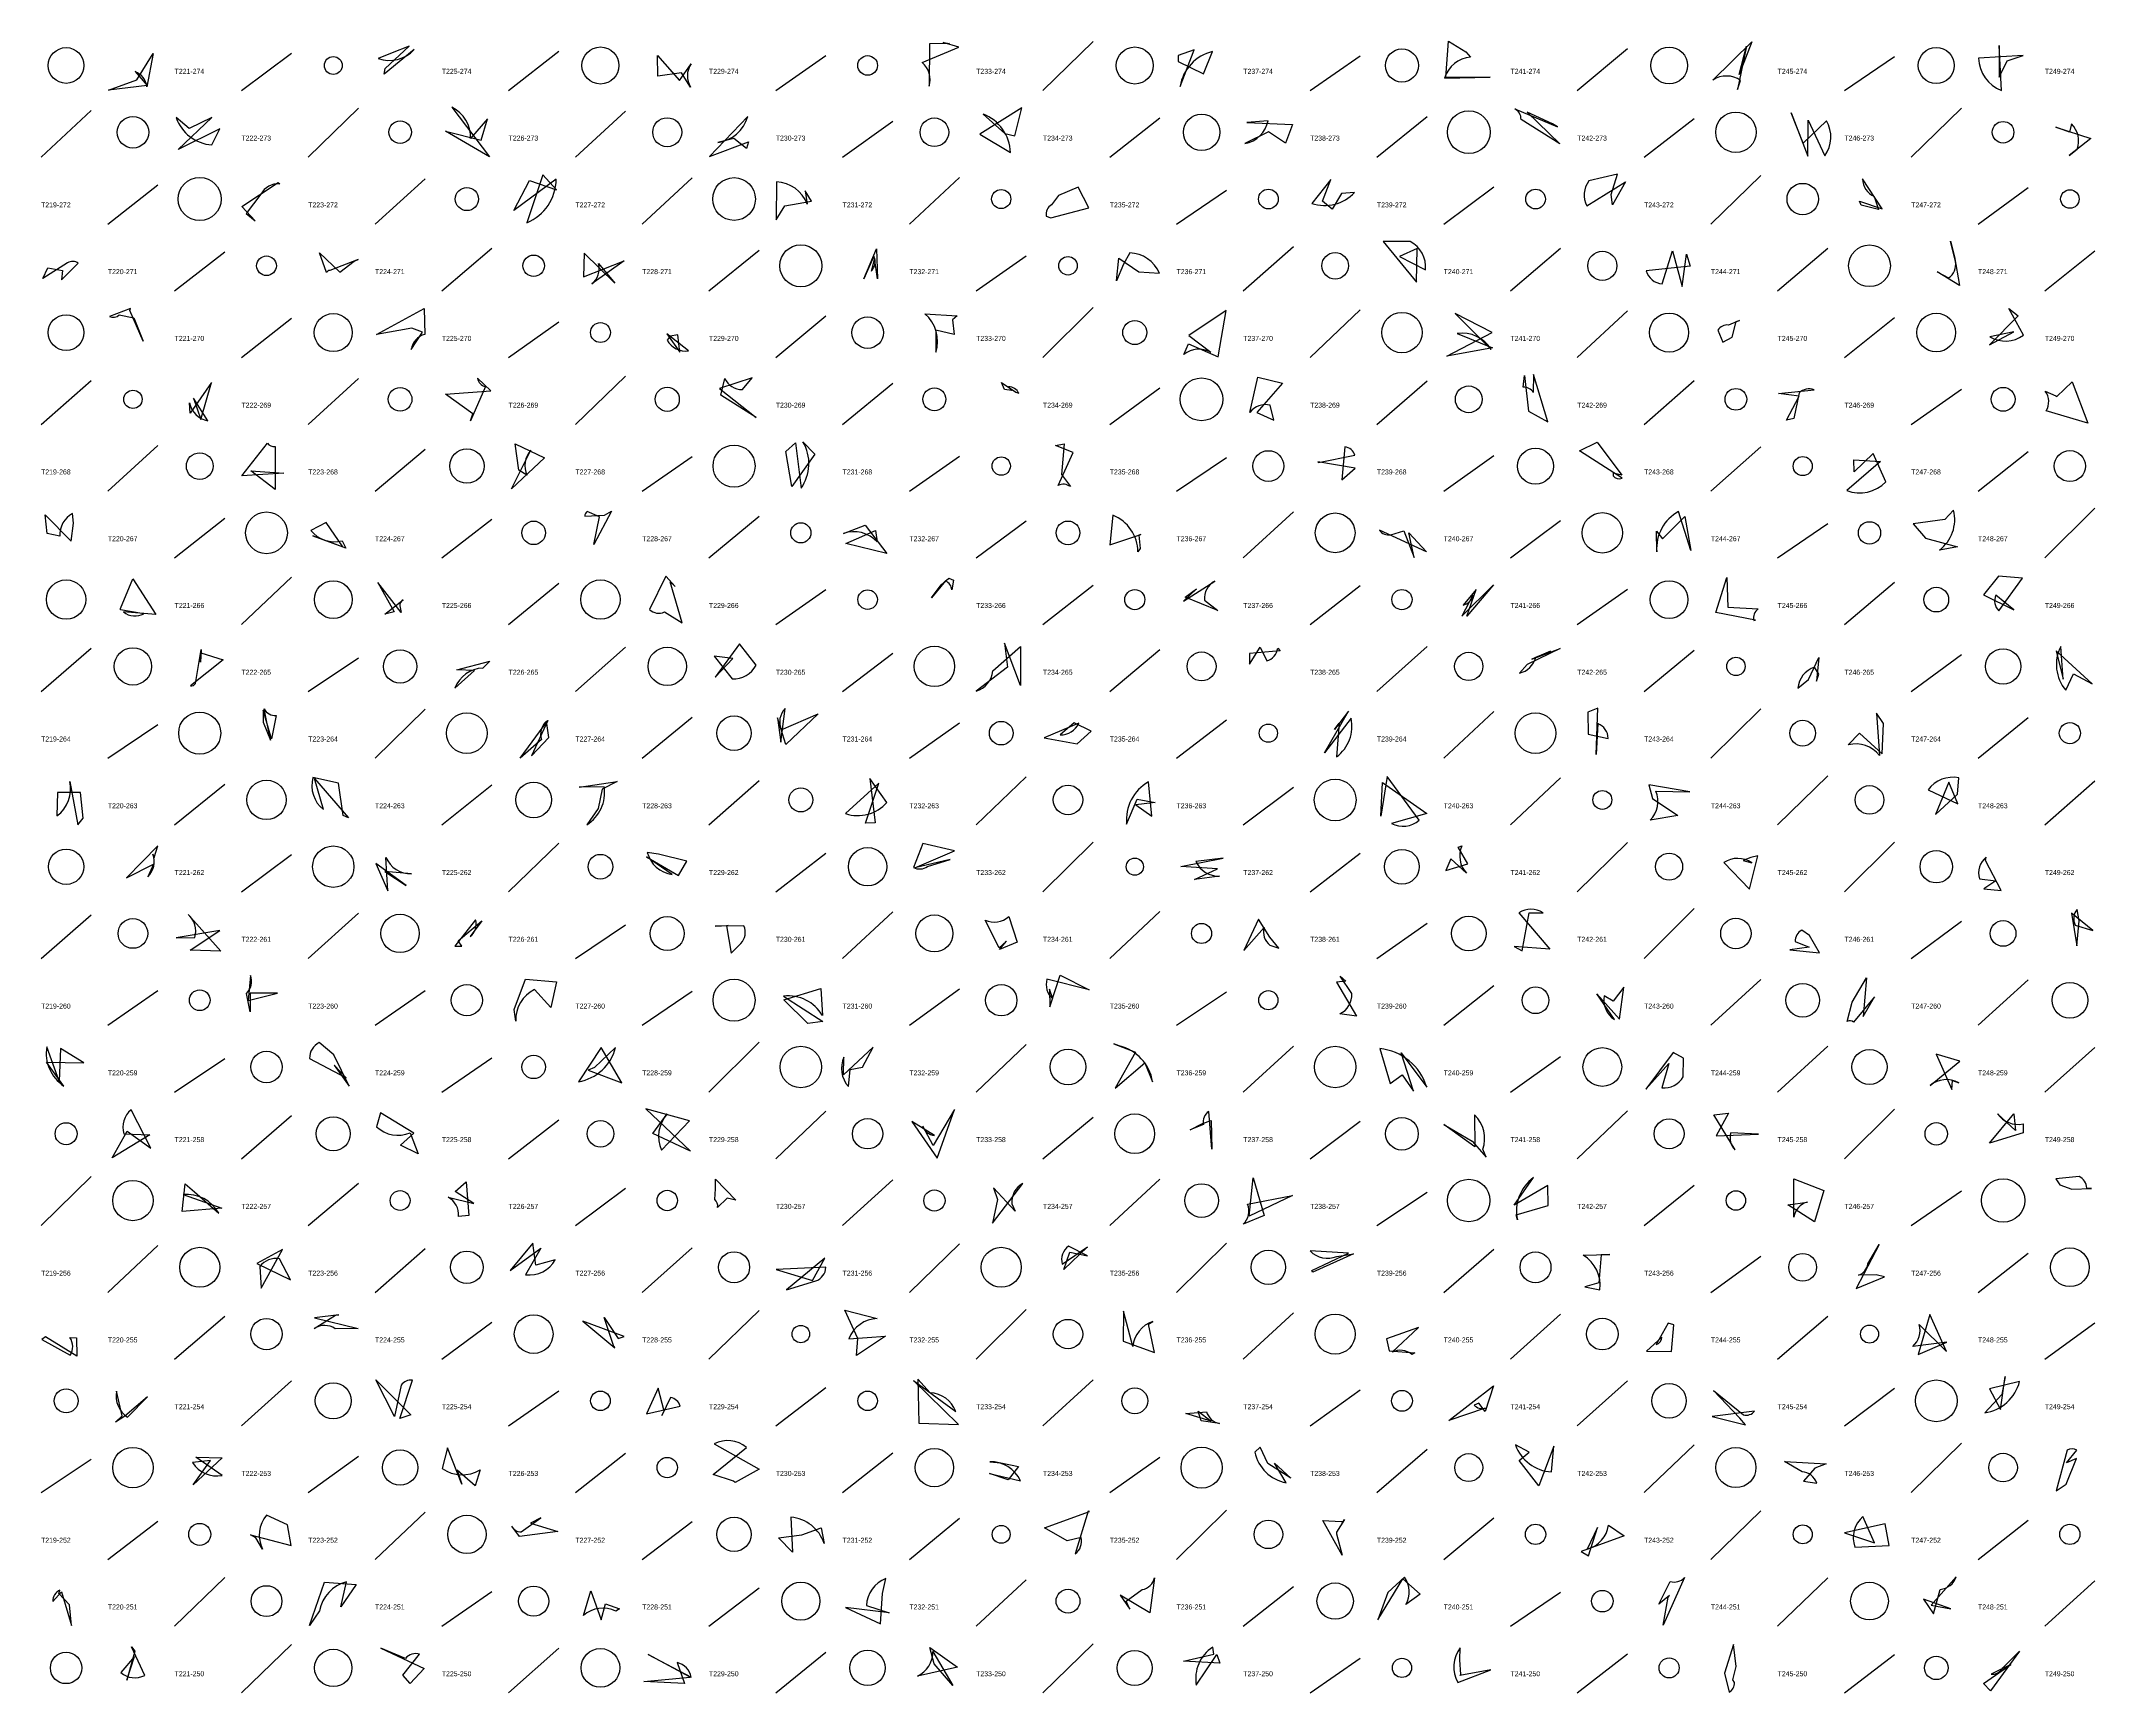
# Model space of a CAD drawing. Header units: millimetres. Extents: x -1 to 9990, y 0 to 15990.
# Drawn here: x 8760 to 9990, y 10000 to 10990 of the extents above; entities that cross this region are included whole.
import ezdxf

# ---------------------------------------------------------------- set-up
doc = ezdxf.new("R2010")
doc.units = ezdxf.units.MM
doc.layers.add('TEXT', color=3, linetype='Continuous')
doc.layers.add('WALL', color=1, linetype='Continuous')

msp = doc.modelspace()

# ---------------------------------------------------------------- linework, layer by layer
for points in [[(8980.5, 10986.5), (8970.3, 10982.5), (8961.9, 10979.2, 0.3), (8983.4, 10984.5), (8965.5, 10969.9), (8966, 10973.2)], [(9304.1, 10988.1), (9292.1, 10987.9), (9291.9, 10962.6, 0.3), (9287.7, 10976.8), (9309.7, 10985.9), (9300.2, 10988.7)], [(9440.9, 10977.4), (9456.2, 10970.1), (9461.6, 10983.4, 0.3), (9442.1, 10962.5), (9450.6, 10984.3), (9440.9, 10981)], [(9602.9, 10989.6), (9613.2, 10983.2), (9616.1, 10980, 0.3), (9600.4, 10967.5), (9627.8, 10968.1), (9601.3, 10967.9)], [(9781.3, 10986.5), (9775.9, 10960.6), (9777.8, 10966.1, 0.3), (9761.2, 10966.3), (9784.5, 10989.2), (9777, 10969.7)], [(9937.5, 10977.8), (9947, 10980.9), (9920.3, 10979.3, 0.3), (9934, 10960.1), (9932.6, 10987), (9932.7, 10968.1)], [(8817.3, 10966.4), (8827.2, 10982.2), (8823.3, 10962.2, 0.3), (8816.3, 10971.3), (8823.5, 10963), (8800.4, 10960.2)], [(9129.2, 10981), (9142.4, 10966.1), (9149.3, 10975.9, 0.3), (9148.9, 10962.1), (9143.6, 10970.7), (9129.3, 10968.7)], [(9023.6, 10930.2), (9027.4, 10943.1), (9017.2, 10931.2, 0.3), (9006, 10950), (9028.6, 10920.3), (9002.2, 10935.7)], [(9347.4, 10949.6), (9322.1, 10933.9), (9340.6, 10922.8, 0.3), (9324.1, 10945.9), (9337.1, 10934.2), (9343.1, 10932.9)], [(9649.9, 10947), (9669.5, 10928.1), (9646.3, 10942.6, 0.3), (9642.6, 10949), (9668.2, 10938.3), (9665.1, 10940)], [(8862.2, 10943.8), (8848.7, 10937.3), (8840.9, 10943.8, 0.3), (8862.2, 10927.4), (8867, 10937), (8842.1, 10924.6)], [(9182.5, 10925.2), (9174.8, 10931.2), (9165.2, 10928.9, 0.3), (9183.2, 10944.4), (9160.3, 10920.4), (9183.6, 10929.2)], [(9505.2, 10928.4), (9495.1, 10935.2), (9481, 10928.2, 0.3), (9494.9, 10941.9), (9482.1, 10940.9), (9509.4, 10939.6)], [(9818.1, 10920.6), (9818.2, 10942.3), (9828.2, 10920.9, 0.3), (9829.2, 10941.9), (9815.3, 10928.4), (9808.1, 10946.6)], [(9987.5, 10931.3), (9974.5, 10921), (9979.4, 10924.9, 0.3), (9975.9, 10940), (9974.7, 10935), (9966.6, 10938.1)], [(8880.2, 10890.5), (8902, 10904.9), (8902.9, 10904.1, 0.3), (8891.6, 10897.9), (8882.8, 10886.3), (8888.3, 10881.9)], [(9068.7, 10900.5), (9060.5, 10909.5), (9050.9, 10880.8, 0.3), (9068.5, 10906.8), (9043.1, 10888.2), (9052.5, 10906.1)], [(9221.4, 10893.8), (9217.6, 10900), (9218.8, 10892, 0.3), (9200.4, 10905.3), (9200.3, 10882.6), (9205.5, 10891)], [(9381.1, 10902.2), (9369.3, 10897.1), (9365.1, 10891.6, 0.3), (9361.9, 10884.8), (9364.7, 10883.8), (9387.4, 10889.7)], [(9527.5, 10893.8), (9532.4, 10906.7), (9521, 10892.4, 0.3), (9546.6, 10899), (9538.7, 10898.4), (9533.2, 10888.9)], [(9700.2, 10897.8), (9704, 10909.9), (9687, 10905.8, 0.3), (9685.7, 10890.9), (9708.9, 10905.3), (9701, 10891.5)], [(9849.1, 10893.8), (9862.6, 10889.1), (9850.9, 10907, 0.3), (9857.8, 10896.5), (9860.3, 10888.8), (9850, 10891.4)], [(8947.5, 10857.8), (8949.8, 10858.8), (8933, 10852.2, 0.3), (8931, 10850.9), (8926.7, 10862.8), (8939, 10851.1)], [(9084.8, 10848.3), (9109.1, 10858), (9089.8, 10844.1, 0.3), (9093.9, 10856.3), (9103.6, 10844.5), (9085.2, 10862.5)], [(9260.9, 10847.1), (9259.1, 10859.5), (9257.2, 10851.7, 0.3), (9258.8, 10860.7), (9252.8, 10847.1), (9260.3, 10865.1)], [(9405.5, 10859.5), (9417.4, 10851.3), (9429.7, 10850.5, 0.3), (9412, 10862.7), (9408.2, 10856), (9404, 10845.9)], [(9584.2, 10865.3), (9573.6, 10860.6), (9589.1, 10852.6, 0.3), (9580, 10869.6), (9563.7, 10869.5), (9583.8, 10845.1)], [(9745.5, 10862), (9747.7, 10854.7), (9721.2, 10852, 0.3), (9730.8, 10844.1), (9737, 10863.9), (9742.8, 10842.5)], [(9908.9, 10843.1), (9895.5, 10851.3), (9902.3, 10847.7, 0.3), (9906.5, 10857.5), (9903.5, 10869.7), (9906, 10860.3)], [(8772.8, 10852.2), (8772.3, 10846.5), (8782.3, 10856.5, 0.3), (8775.8, 10856.8), (8761, 10847.3), (8764, 10853.8)], [(8813.2, 10828.2), (8813.5, 10829.4), (8800.9, 10824.6, 0.3), (8806.8, 10825.6), (8815.5, 10823.9), (8821.2, 10809.9)], [(8960.8, 10813.9), (8989.5, 10829.4), (8989.8, 10813.9, 0.3), (8981.6, 10804.9), (8988.4, 10815.2), (8982.1, 10817.6)], [(9306.8, 10813.9), (9295.9, 10816.4), (9295.8, 10803.2, 0.3), (9289.3, 10826.3), (9308.6, 10825.1), (9305.8, 10822.6)], [(9469.8, 10828.3), (9447.3, 10813.3), (9460.5, 10803.2, 0.3), (9444.3, 10801.9), (9447.1, 10808.3), (9465, 10800.4)], [(9629.1, 10815.1), (9606.8, 10826.5), (9628.5, 10804.9, 0.3), (9608.1, 10814.4), (9629.3, 10805.8), (9601.8, 10800.9)], [(9926.9, 10807.6), (9941.4, 10815.4), (9927.1, 10812.5, 0.3), (9947.2, 10813.4), (9938.4, 10829.4), (9944.1, 10825.1)], [(9141.4, 10813.6), (9136.8, 10812.9), (9134.9, 10810.5, 0.3), (9147.8, 10804), (9134.8, 10814.3), (9142.6, 10803.3)], [(9775.1, 10821.7), (9777.1, 10822.3), (9770.6, 10819.5, 0.3), (9764.2, 10816.4), (9767.1, 10809.3), (9772.8, 10812.2)], [(9002.2, 10778.1), (9029.4, 10780), (9021.3, 10787.6, 0.3), (9026.1, 10782.7), (9017.2, 10762.1), (9018.5, 10766.3)], [(9188.2, 10764.1), (9167.1, 10777.4), (9169.4, 10787.5, 0.3), (9180, 10780.9), (9185.9, 10787.9), (9166.2, 10781.4)], [(9488, 10767.1), (9498.2, 10762.6), (9496.1, 10771.5, 0.3), (9483.9, 10767.1), (9488.6, 10788.3), (9503.5, 10784.7)], [(9662.3, 10761.5), (9653.8, 10789.9), (9653.6, 10779.1, 0.3), (9647.6, 10782.2), (9648.3, 10789.3), (9650.8, 10768)], [(8862, 10785.1), (8849.2, 10766.7), (8848.9, 10772.8, 0.3), (8859.8, 10762.1), (8851.2, 10775.7), (8855.7, 10762.9)], [(9335.1, 10785), (9343.8, 10779.3), (9345.5, 10778.6, 0.3), (9339.4, 10782.5), (9341.3, 10780.3), (9336.9, 10780.9)], [(9812.8, 10776.8), (9800.5, 10778.5), (9821.8, 10780.7, 0.3), (9812.9, 10778.8), (9809.7, 10763.6), (9805.3, 10762.6)], [(9976.4, 10785.5), (9985.7, 10760.8), (9960.8, 10768.1, 0.3), (9960.3, 10779.8), (9966.5, 10777), (9967.2, 10776.7)], [(8905.4, 10730.8), (8880.2, 10729.1), (8895.6, 10748.8, 0.3), (8900.2, 10746.8), (8900.2, 10720.9), (8885.7, 10732.1)], [(9061.4, 10739.9), (9041.8, 10721.3), (9053.4, 10744.5, 0.3), (9050.9, 10729.5), (9046.1, 10732.6), (9044, 10748.4)], [(9206, 10743.7), (9211.9, 10749), (9215.1, 10721.7, 0.3), (9216.2, 10749.5), (9223.3, 10742.1), (9209.7, 10722.7)], [(9372.7, 10748.3), (9371.2, 10729.9), (9376.4, 10722.7, 0.3), (9369.2, 10723.3), (9378, 10743.1), (9367.5, 10747.4)], [(9524.7, 10737.6), (9525.1, 10737.2), (9546.8, 10741.5, 0.3), (9540.8, 10746.5), (9538.9, 10726.7), (9547, 10733.8)], [(9706.6, 10729.6), (9701.5, 10730.8), (9701.4, 10729.1, 0.3), (9706.8, 10727.7), (9681.4, 10744.2), (9692, 10749.3)], [(9845.7, 10738.8), (9861.5, 10737.7), (9841.4, 10720.3, 0.3), (9864.8, 10725.6), (9857.1, 10742.5), (9845.9, 10731.5)], [(8778.1, 10690), (8779.5, 10700.9), (8778.9, 10706.6, 0.3), (8771.3, 10693), (8763.6, 10694.6), (8762.5, 10705.8)], [(8940.8, 10686.6), (8930.7, 10701.3), (8921.5, 10696.5, 0.3), (8940.4, 10690.3), (8942.5, 10685.8), (8922.7, 10693.2)], [(9091.1, 10688), (9094.5, 10704.6), (9087.1, 10707.7, 0.3), (9085.6, 10705), (9097.4, 10705.6), (9101.7, 10708)], [(9417.4, 10693.7), (9418.2, 10685.7), (9416.9, 10683.6, 0.3), (9401.9, 10705.6), (9400.1, 10687.9), (9418.7, 10694.1)], [(9744.4, 10704.8), (9748, 10684.4), (9740.7, 10707.8, 0.3), (9727.6, 10683.7), (9727.4, 10696), (9731, 10691.4)], [(9888.6, 10691.8), (9907.7, 10686.7), (9896.9, 10684.7, 0.3), (9905.4, 10708.5), (9900.1, 10703), (9881.2, 10700.5)], [(9241.9, 10688.7), (9259.7, 10696.4), (9260.8, 10689.6, 0.3), (9240.5, 10694.6), (9253.6, 10699.7), (9266.6, 10682.7)], [(9579.2, 10695.1), (9589.6, 10683.6), (9561.5, 10696.6, 0.3), (9568.3, 10693.9), (9576.1, 10696.3), (9582.4, 10680.2)], [(8815, 10667.5), (8828.7, 10646), (8809.4, 10647.6, 0.3), (8821.5, 10646.5), (8807.6, 10648.9), (8807.5, 10649.6)], [(8971.5, 10647.7), (8965.9, 10646.3), (8976.9, 10654.9, 0.3), (8974.8, 10651.2), (8975.6, 10647.3), (8961.7, 10665.3)], [(9139.8, 10662.9), (9134.2, 10669.1), (9124.4, 10649, 0.3), (9133.3, 10647.6), (9143.9, 10641), (9136.8, 10665.7)], [(9303.7, 10667.9), (9306.4, 10666.6), (9305.4, 10660.8, 0.3), (9301.6, 10666.2), (9293.3, 10656.1), (9299, 10663.9)], [(9451.9, 10661.5), (9444.2, 10654.1), (9462.9, 10666.1, 0.3), (9456.7, 10654.7), (9464.7, 10648.5), (9445.2, 10656.5)], [(9769.6, 10668.2), (9770.1, 10650.5), (9788.3, 10649.4, 0.3), (9785.7, 10642.5), (9786.7, 10642.7), (9762.9, 10647.3)], [(9923.2, 10657.9), (9941.4, 10648.9), (9930.6, 10657.6, 0.3), (9932.4, 10648.3), (9946.6, 10667.8), (9932.3, 10669)], [(9613.8, 10645), (9619.5, 10661.1), (9611.6, 10651.7, 0.3), (9617.5, 10657.7), (9610.9, 10645.1), (9629.9, 10663.9)], [(9174.2, 10619.8), (9163.1, 10621.2), (9173.9, 10607.5, 0.3), (9188.2, 10615.8), (9178.3, 10628.5), (9163.7, 10608.6)], [(9336.9, 10628.9), (9338.7, 10614.6), (9320.1, 10600.1, 0.3), (9330, 10612.3), (9346.5, 10627), (9346.5, 10603.6)], [(8855.7, 10623.2), (8869, 10618.9), (8849.5, 10603.4, 0.3), (8852.5, 10604.8), (8855.8, 10625.2), (8855.5, 10617.6)], [(9028.8, 10618.1), (9024.3, 10613.7), (9024.6, 10614, 0.3), (9007.8, 10602), (9019.5, 10612.5), (9008.9, 10612.9)], [(9483.7, 10616.4), (9490.1, 10626.6), (9494, 10618.3, 0.3), (9500.6, 10626), (9502.1, 10624.3), (9483.6, 10622.8)], [(9669.8, 10625.8), (9650, 10616.1), (9645.3, 10611, 0.3), (9655.1, 10620.6), (9663.9, 10624.2), (9652.7, 10619.3)], [(9823.3, 10606.1), (9824.7, 10610.3), (9822, 10614.5, 0.3), (9812.1, 10601.9), (9818.5, 10607.1), (9824.6, 10620.4)], [(9966.8, 10624.3), (9971, 10607.3), (9969.5, 10627, 0.3), (9972.5, 10600.7), (9977.1, 10610.5), (9988.3, 10604.5)], [(8893, 10581.6), (8897.4, 10570.8), (8893.6, 10589.6, 0.3), (8900.7, 10585.5), (8898, 10571.6), (8893, 10588.7)], [(9053.8, 10561.5), (9064, 10572.5), (9062.6, 10582.1, 0.3), (9059.7, 10571.3), (9046.9, 10560.1), (9063.4, 10582.6)], [(9201, 10584.1), (9203, 10569.7), (9205.6, 10589.8, 0.3), (9203.3, 10576.9), (9225.3, 10586.5), (9206, 10568.3)], [(9388.9, 10576.2), (9378.7, 10581.1), (9370.3, 10574, 0.3), (9381.5, 10580.9), (9360.7, 10572.3), (9380.5, 10568.6)], [(9534.6, 10577.2), (9537.4, 10581), (9535.8, 10560.8, 0.3), (9544.5, 10583.9), (9528.6, 10563.3), (9543, 10588.1)], [(9686.3, 10587.5), (9686.5, 10574.3), (9698.5, 10571.9, 0.3), (9692.4, 10580.7), (9691.4, 10562.3), (9692.3, 10589.9)], [(9863.4, 10580.7), (9859.2, 10587), (9861, 10561.6, 0.3), (9842.3, 10568), (9849.1, 10575), (9862.5, 10562.7)], [(8783.6, 10539.5), (8769.9, 10539.4), (8769.5, 10525.4, 0.3), (8777.2, 10546.1), (8782, 10520), (8785.2, 10524.1)], [(8941, 10525.7), (8938.1, 10545), (8922.8, 10548.5, 0.3), (8929.1, 10529.2), (8923.8, 10547.9), (8944.2, 10524.2)], [(9096, 10541.5), (9093.6, 10529.9), (9086.8, 10520.1, 0.3), (9097.2, 10542.8), (9082.3, 10542.7), (9105.1, 10546)], [(9253.8, 10521.1), (9261.7, 10545), (9241.8, 10526.8, 0.3), (9266.5, 10533.5), (9256.4, 10547.8), (9259.5, 10521.2)], [(9415.6, 10532.1), (9425.2, 10525.3), (9423.3, 10545.8, 0.3), (9410.1, 10520.5), (9416.5, 10535.4), (9427.3, 10533.5)], [(9563.4, 10545.4), (9589.9, 10526.8), (9568.7, 10520.9, 0.3), (9585.3, 10522.8), (9566.2, 10549.1), (9562.3, 10525.3)], [(9725, 10535.8), (9740.3, 10525.6), (9723.6, 10522.8, 0.3), (9727.1, 10540.3), (9747.5, 10539.8), (9722.8, 10544)], [(9894.6, 10526.3), (9907.7, 10538.4), (9908.5, 10548.2, 0.3), (9890.1, 10541), (9907.9, 10532.7), (9902.5, 10545.6)], [(8811.2, 10488.4), (8827.3, 10496.5), (8823.9, 10489, 0.3), (8827, 10502.6), (8827.7, 10500.5), (8829.9, 10507.5)], [(9307.1, 10504.6), (9288.1, 10508.8), (9282.4, 10494.6, 0.3), (9290.9, 10495.2), (9304.5, 10499.3), (9283.2, 10494.3)], [(9614.4, 10496.7), (9608.7, 10506.6), (9610.9, 10507.4, 0.3), (9613.6, 10491.2), (9604.2, 10499.7), (9601.3, 10492.8)], [(8960.5, 10497), (8967.7, 10480.5), (8966.4, 10500.6, 0.3), (8981.9, 10490.7), (8965.8, 10492.2), (8978.6, 10483.8)], [(9146.8, 10498.4), (9129.8, 10502.5), (9123, 10503.6, 0.3), (9137.9, 10490.3), (9122.6, 10501), (9141.7, 10489.7)], [(9442.6, 10495.1), (9467.9, 10500.1), (9451.6, 10498.1, 0.3), (9465.8, 10489.3), (9450.7, 10487.4), (9464.5, 10493.7)], [(9784, 10500.5), (9779.3, 10498.7), (9784.5, 10497.4, 0.3), (9767.7, 10497.5), (9783.1, 10481.6), (9788.1, 10501.6)], [(9933.9, 10480.7), (9924.4, 10498.7), (9924.9, 10500.7, 0.3), (9920.8, 10487.8), (9930.6, 10486.5), (9923.4, 10481.7)], [(9646.9, 10444.6), (9651.1, 10467.3), (9659.5, 10467.3, 0.3), (9645, 10467.4), (9663.5, 10445.6), (9642.1, 10447.2)], [(9979.2, 10447.6), (9980.5, 10462.6), (9979.4, 10469.4, 0.3), (9978.2, 10460), (9988.7, 10456.7), (9975.9, 10467.2)], [(8867, 10456.7), (8840.9, 10452.4), (8852.1, 10452.6, 0.3), (8848, 10466.4), (8867.6, 10444.3), (8849.3, 10445)], [(9009.7, 10450.5), (9024, 10462.6), (9017, 10453.1, 0.3), (9020.2, 10463.1), (9007.7, 10447.3), (9012, 10447.4)], [(9170.5, 10459.6), (9173.2, 10443.1), (9179.1, 10449, 0.3), (9180.9, 10459.5), (9163.6, 10459.4), (9171.5, 10459.7)], [(9338.2, 10450.3), (9333.8, 10446.4), (9325.3, 10463, 0.3), (9339.6, 10465.1), (9344.6, 10449.8), (9334, 10445.4)], [(9489, 10463.5), (9480.4, 10444.7), (9492.4, 10458.5, 0.3), (9495.9, 10448), (9501.2, 10446.2), (9495.9, 10452.7)], [(9825, 10443.4), (9819.1, 10453.7), (9814.5, 10457, 0.3), (9810.5, 10450.1), (9818.9, 10446.8), (9807.3, 10445.1)], [(8885.3, 10419.2), (8885.2, 10408), (8883, 10419.1, 0.3), (8885.4, 10429.8), (8884.1, 10414.8), (8901.5, 10419.3)], [(9068.7, 10426), (9065.2, 10410.7), (9055.5, 10421.4, 0.3), (9044.3, 10402.5), (9043.4, 10409.4), (9050.2, 10427.7)], [(9204.8, 10415.2), (9226.9, 10422.1), (9227.9, 10405.8, 0.3), (9204.7, 10417.4), (9228.1, 10402.3), (9219.2, 10401)], [(9370.3, 10430), (9387.6, 10421.3), (9362.4, 10427.7, 0.3), (9366, 10415.8), (9363.9, 10421.6), (9364.2, 10411)], [(9535.8, 10425.8), (9547.7, 10405.4), (9537.8, 10406.8, 0.3), (9545, 10419), (9537.9, 10429.4), (9541.4, 10426.5)], [(9707.9, 10422.8), (9701.5, 10414.5), (9696.1, 10417.7, 0.3), (9702.2, 10403.4), (9691.8, 10418.9), (9705.3, 10403.7)], [(9851.3, 10405.3), (9857.9, 10417), (9845.5, 10401.9, 0.3), (9841.6, 10402.3), (9844.6, 10413.8), (9853.2, 10428.5)], [(8771.7, 10386), (8770.9, 10366.5), (8763.4, 10387.1, 0.3), (8773.7, 10363.6), (8763.2, 10377.9), (8785.6, 10377.4)], [(8944.5, 10363.5), (8935.3, 10382.2), (8926.6, 10389.6, 0.3), (8920.8, 10380.1), (8942.8, 10368.5), (8935.5, 10376)], [(9107.8, 10365.6), (9095.5, 10386.7), (9081.9, 10366.2, 0.3), (9104, 10386.6), (9091.5, 10374.7), (9087.6, 10373.2)], [(9258.3, 10386.8), (9240.5, 10370.3), (9240.8, 10380.9, 0.3), (9243.5, 10363.3), (9244.6, 10373.6), (9251.9, 10374.9)], [(9403.2, 10362.4), (9421, 10377.4), (9425.7, 10366.2, 0.3), (9405.7, 10387.6), (9402.4, 10388.9), (9415.5, 10383.9)], [(9582, 10360.6), (9574.6, 10383.5), (9589.8, 10363, 0.3), (9561.8, 10386), (9568, 10365.2), (9575.2, 10370.4)], [(9721, 10361.8), (9734.9, 10377), (9730.6, 10362.5, 0.3), (9743.4, 10369.2), (9743.7, 10380.2), (9737.4, 10383.6)], [(9904.3, 10361.6), (9904.8, 10366.9), (9908.4, 10365.6, 0.3), (9891.3, 10364), (9909, 10378.4), (9895, 10382.6)], [(8811.6, 10336.5), (8825.7, 10326.3), (8813.9, 10349.4, 0.3), (8809.6, 10335), (8825.1, 10334.3), (8802.5, 10320.6)], [(8983.2, 10335.3), (8963.3, 10347.6), (8960.9, 10339.2, 0.3), (8981, 10335.6), (8985.8, 10322.9), (8975.2, 10328.1)], [(9148.9, 10324.5), (9126.3, 10335.2), (9135, 10346.9, 0.3), (9131.6, 10325.2), (9148.3, 10342.8), (9122.2, 10349.9)], [(9307.1, 10349.5), (9294.3, 10328), (9288.1, 10339.5, 0.3), (9295, 10334), (9281.4, 10342.4), (9296.6, 10320.3)], [(9460.7, 10342.9), (9461.1, 10325.8), (9459.3, 10348.4, 0.3), (9456.1, 10340.6), (9448.1, 10337.3), (9455.6, 10341.2)], [(9617, 10330.5), (9625.4, 10321), (9623.4, 10325.7, 0.3), (9618.4, 10346.3), (9618.6, 10327.2), (9600, 10340.5)], [(9763.1, 10333.8), (9788.6, 10334.7), (9772, 10335.5, 0.3), (9774.6, 10325.4), (9761.7, 10346.4), (9770.6, 10347.4)], [(9941.5, 10346.9), (9942.4, 10336.9), (9931.7, 10347, 0.3), (9947, 10340.9), (9947, 10335.6), (9926.9, 10329.3)], [(9176.1, 10295.3), (9170.9, 10296.4), (9165.1, 10290.8, 0.3), (9163.4, 10295.6), (9163.8, 10302.1), (9163.9, 10307.7)], [(9485.9, 10308.6), (9492.4, 10286), (9480, 10280.8, 0.3), (9482.5, 10292.9), (9509.5, 10298), (9483.4, 10285.7)], [(9662.4, 10304), (9642.1, 10292.3), (9653.8, 10308.7, 0.3), (9644.2, 10283.5), (9643.4, 10286.5), (9662.5, 10292.1)], [(9822, 10282.3), (9806.1, 10292.4), (9817.8, 10294.1, 0.3), (9809.7, 10285.1), (9809.7, 10308), (9827.6, 10301)], [(9976.1, 10301.8), (9988, 10302.3), (9985.1, 10302.5, 0.3), (9980.5, 10309.3), (9966.5, 10308), (9968.9, 10304.4)], [(8846.3, 10305.1), (8851.9, 10300.3), (8866.4, 10287.4, 0.3), (8845, 10298.6), (8868.2, 10290.4), (8844.4, 10288.5)], [(9014.6, 10306.2), (9016.1, 10286.1), (9010, 10285.5, 0.3), (9003.7, 10297), (9019.2, 10293.2), (9007.9, 10300.4)], [(9332.8, 10295.6), (9329.8, 10281.4), (9348, 10305.3, 0.3), (9341.4, 10293), (9343.3, 10288.6), (9330.3, 10302.7)], [(8889.3, 10257.2), (8909.3, 10247.5), (8902.8, 10260, 0.3), (8891, 10255.4), (8891.9, 10242.5), (8904.6, 10265.6)], [(9040.9, 10253.1), (9059.2, 10266.4), (9050.2, 10250.5, 0.3), (9067.9, 10259.5), (9056.2, 10256.2), (9054.5, 10269.4)], [(9229.4, 10260.5), (9206.4, 10241.5), (9224, 10246.8, 0.3), (9230, 10255), (9200.2, 10253.6), (9222, 10247)], [(9376.1, 10264), (9386.7, 10261.9), (9375.2, 10267.6, 0.3), (9371.5, 10256.9), (9386.6, 10267.2), (9372.5, 10253.6)], [(9521, 10253.1), (9542.9, 10263.4), (9520, 10264.8, 0.3), (9536, 10261.5), (9546, 10263.1), (9521.6, 10252.1)], [(9693, 10245.6), (9684.5, 10243.3), (9693.6, 10241.5, 0.3), (9683.5, 10262.2), (9699.5, 10262.7), (9694.3, 10262.4)], [(9863.9, 10249.2), (9859, 10250.4), (9848.4, 10250.3, 0.3), (9854, 10257.1), (9860.7, 10268.6), (9847, 10242.2)], [(8923.7, 10224.7), (8949.8, 10218.3), (8936.2, 10218.2, 0.3), (8923.6, 10218.3), (8936.4, 10226.4), (8938.4, 10226.6)], [(9109.1, 10213.6), (9084.4, 10222.8), (9103.7, 10206.7, 0.3), (9103, 10207.6), (9097.2, 10224.9), (9105.6, 10212.4)], [(9249.1, 10212.3), (9241.4, 10229.4), (9260.8, 10224.3, 0.3), (9243.7, 10212.2), (9265.8, 10213.8), (9248.4, 10202.2)], [(9426.9, 10204), (9423.3, 10220.9), (9425.9, 10222.5, 0.3), (9413.8, 10207.5), (9408.3, 10228.7), (9408.1, 10210.8)], [(9737.9, 10220.6), (9734.4, 10221.5), (9727.2, 10208.7, 0.3), (9730.7, 10213.2), (9721.5, 10204.7), (9736.5, 10204.6)], [(9884.1, 10202.7), (9901.3, 10210.1), (9880.9, 10207.6, 0.3), (9884.8, 10220.8), (9901.1, 10204.6), (9891.2, 10226.7)], [(8762.6, 10213.3), (8760.4, 10211.7), (8777.5, 10202.3, 0.3), (8777.2, 10212.9), (8781.2, 10212.7), (8781.5, 10201.8)], [(9567.4, 10205), (9582.7, 10203.8), (9581, 10202.8, 0.3), (9569.2, 10204.1), (9585, 10219), (9565.7, 10212.1)], [(8981.5, 10166.7), (8974.8, 10164.4), (8982.4, 10187.3, 0.3), (8975.7, 10184.3), (8971.7, 10165.7), (8960.4, 10187.6)], [(9309.4, 10160.9), (9282.5, 10187.2), (9307.8, 10168.7, 0.3), (9292.4, 10179.8), (9285.1, 10188), (9285.7, 10161.7)], [(9936.2, 10189.5), (9934.2, 10178.8), (9924, 10167.8, 0.3), (9944.9, 10186.6), (9926.9, 10182.2), (9933.5, 10169.9)], [(8804.6, 10162.3), (8808.5, 10166), (8805.1, 10180.7, 0.3), (8811.8, 10165.3), (8823.8, 10177.3), (8810.2, 10165.8)], [(9129.6, 10182.5), (9122.6, 10167.2), (9142.8, 10171.9, 0.3), (9136.9, 10176.9), (9131.8, 10166.2), (9133.2, 10168.8)], [(9624.9, 10168.6), (9621.1, 10173.6), (9618.2, 10172.5, 0.3), (9624.9, 10170.7), (9603.1, 10163.2), (9629.8, 10184)], [(9777.3, 10164.6), (9761.5, 10181.1), (9779.5, 10166.6, 0.3), (9786.2, 10168.9), (9760.7, 10165.7), (9780.8, 10160.6)], [(9460.7, 10162.8), (9445.5, 10167.5), (9458, 10168.5, 0.3), (9465.7, 10161.4), (9454.7, 10163), (9453, 10168.9)], [(9174.7, 10126.9), (9162.5, 10130.9), (9182.4, 10147.1, 0.3), (9163.1, 10149.2), (9190, 10134), (9175.7, 10126)], [(9645.1, 10139.3), (9651.2, 10144.3), (9643, 10148.6, 0.3), (9664.5, 10132.4), (9666, 10147.8), (9657, 10124)], [(8851.1, 10124.6), (8861.5, 10139.2), (8850.6, 10138, 0.3), (8868.4, 10130.3), (8852.7, 10141.2), (8868.5, 10140.9)], [(9011.9, 10125.1), (9003.3, 10146.9), (9000.3, 10134.5, 0.3), (9022.9, 10133.7), (9020, 10124), (9009.2, 10133.4)], [(9339.2, 10127.6), (9328, 10131.4), (9346.5, 10127.1, 0.3), (9328.1, 10138.5), (9334.7, 10137.9), (9345.4, 10135.6)], [(9494.6, 10137.5), (9490, 10147.2), (9486.9, 10144.3, 0.3), (9505.6, 10125.9), (9498.7, 10137.6), (9508.5, 10128.6)], [(9822.2, 10134.6), (9815.5, 10126.8), (9823.4, 10125.7, 0.3), (9814.6, 10132.5), (9804.1, 10138.6), (9829.1, 10137.2)], [(9978.9, 10140.4), (9972.9, 10137.9), (9979.2, 10145.5, 0.3), (9973.4, 10145.4), (9966.7, 10121.1), (9972.7, 10125.1)], [(8909.8, 10088.3), (8907.6, 10100.8), (8895.1, 10106.6, 0.3), (8892.6, 10086.2), (8888.7, 10092.9), (8885.4, 10094.7)], [(9069.4, 10096.8), (9046.5, 10093.8), (9042, 10099.9, 0.3), (9047.5, 10096.5), (9059.2, 10105), (9053.1, 10101.7)], [(9215.6, 10094.8), (9227.2, 10098.9), (9228.9, 10089.6, 0.3), (9209.1, 10105.3), (9210.1, 10084.4), (9201.7, 10092.9)], [(9387.8, 10108.7), (9387, 10108.9), (9379.3, 10083.3, 0.3), (9382.9, 10093.1), (9374.6, 10091.2), (9361, 10098.9)], [(9539.1, 10082.6), (9527.7, 10103.4), (9538.6, 10102.7, 0.3), (9540.6, 10103.9), (9535.7, 10096.4), (9535.8, 10095.4)], [(9686.8, 10082.1), (9692.1, 10099.1), (9686, 10086.2, 0.3), (9698.7, 10100.5), (9708.1, 10094.2), (9682.3, 10084.7)], [(9840.1, 10096), (9858, 10090), (9851.1, 10105.8, 0.3), (9846.2, 10087.4), (9866.7, 10088.3), (9864.3, 10101.3)], [(8777.1, 10052.8), (8770.6, 10059.6), (8771.3, 10061.6, 0.3), (8767, 10054.8), (8772.3, 10060.5), (8778.3, 10040.5)], [(8948.6, 10064.9), (8939.5, 10051.5), (8943, 10066.5, 0.3), (8926.8, 10049.1), (8920.7, 10040.5), (8929.8, 10066.4)], [(9262.7, 10041.4), (9264, 10059.6), (9265.9, 10068.6, 0.3), (9254.3, 10052.4), (9268, 10048), (9241.7, 10051.1)], [(9412.1, 10050.1), (9409.8, 10054.9), (9419.4, 10061.9, 0.3), (9426.9, 10069), (9424.1, 10047.9), (9406.3, 10058.6)], [(9575.6, 10068.3), (9586, 10059.2), (9577.3, 10053, 0.3), (9576.5, 10069.3), (9566.5, 10060.1), (9560.5, 10043.7)], [(9735.3, 10058.4), (9728.8, 10053.1), (9735.6, 10066.8, 0.3), (9744.3, 10069.2), (9731.4, 10040.6), (9734.5, 10057.3)], [(9887.3, 10056.1), (9893.3, 10047.3), (9897.4, 10062, 0.3), (9906.9, 10069.6), (9892, 10052.5), (9903.8, 10050.4)], [(9098, 10053.3), (9106.4, 10050.4), (9104.2, 10049, 0.3), (9084.8, 10046.4), (9089.3, 10061.2), (9095.5, 10043.8)], [(8811.3, 10007.6), (8816, 10021.8), (8807.7, 10012.2, 0.3), (8822.1, 10010.5), (8814.1, 10027.6), (8816.1, 10025.1)], [(8981.1, 10005.6), (8976.6, 10010.6), (8986.7, 10023.2, 0.3), (8978.2, 10020.7), (8963.5, 10026.9), (8989.4, 10014.6)], [(9292.3, 10027.3), (9308.8, 10015.5), (9284.8, 10010.1, 0.3), (9294.1, 10024.9), (9306, 10004.5), (9294.8, 10017.4)], [(9444.1, 10019.1), (9462.3, 10023.2), (9461.7, 10027.5, 0.3), (9451.8, 10004.6), (9464.1, 10023), (9465.9, 10017.9)], [(9610.2, 10011), (9609.7, 10019.8), (9609.9, 10027.1, 0.3), (9608.5, 10006.2), (9628.2, 10013.9), (9609.7, 10010.4)], [(9773.5, 10029), (9768.2, 10011.8), (9770.9, 10000.5, 0.3), (9774.1, 10006.3), (9773.2, 10007.8), (9775.2, 10015.8)], [(9923.2, 10005.7), (9939.6, 10017), (9927.8, 10011.2, 0.3), (9934.8, 10015), (9944.9, 10025), (9927.5, 10001.3)], [(9148.7, 10009.5), (9123.6, 10023), (9149.3, 10009.4, 0.3), (9141, 10018.2), (9145.4, 10005.6), (9120.9, 10006.9)]]:
    msp.add_lwpolyline(points, format="xyb", close=True)
for centre, radius in [((8775, 10975), 10.7), ((9095, 10975), 11.1), ((9415, 10975), 11.1), ((9575, 10975), 9.91), ((9735, 10975), 11), ((9895, 10975), 10.8), ((8935, 10975), 5.33), ((9255, 10975), 5.89), ((9615, 10935), 12.8), ((9775, 10935), 12.1), ((8815, 10935), 9.44), ((8975, 10935), 6.75), ((9135, 10935), 8.71), ((9295, 10935), 8.57), ((9455, 10935), 10.9), ((9935, 10935), 6.46), ((8855, 10895), 12.9), ((9015, 10895), 6.92), ((9175, 10895), 12.8), ((9335, 10895), 5.72), ((9495, 10895), 5.9), ((9655, 10895), 5.9), ((9815, 10895), 9.4), ((9975, 10895), 5.55), ((9055, 10855), 6.42), ((9215, 10855), 12.6), ((9535, 10855), 7.98), ((9695, 10855), 8.75), ((9855, 10855), 12.5), ((8895, 10855), 5.89), ((9375, 10855), 5.52), ((8775, 10815), 10.7), ((8935, 10815), 11.4), ((9255, 10815), 9.46), ((9575, 10815), 12.1), ((9735, 10815), 11.7), ((9895, 10815), 11.6), ((9095, 10815), 5.95), ((9415, 10815), 7.22), ((9455, 10775), 12.8), ((8815, 10775), 5.49), ((8975, 10775), 7.09), ((9135, 10775), 7.22), ((9295, 10775), 6.87), ((9615, 10775), 8.01), ((9775, 10775), 6.51), ((9935, 10775), 7.15), ((8855, 10735), 7.99), ((9015, 10735), 10.3), ((9175, 10735), 12.6), ((9335, 10735), 5.49), ((9495, 10735), 9.24), ((9655, 10735), 10.8), ((9815, 10735), 5.72), ((9975, 10735), 9.31), ((8895, 10695), 12.5), ((9055, 10695), 7.05), ((9215, 10695), 6.03), ((9375, 10695), 7.09), ((9535, 10695), 11.9), ((9695, 10695), 12.1), ((9855, 10695), 6.68), ((8775, 10655), 11.8), ((8935, 10655), 11.3), ((9095, 10655), 11.8), ((9735, 10655), 11.3), ((9255, 10655), 5.83), ((9415, 10655), 6.02), ((9575, 10655), 6.06), ((9895, 10655), 7.4), ((8815, 10615), 11.2), ((8975, 10615), 10), ((9135, 10615), 11.5), ((9295, 10615), 12.1), ((9455, 10615), 8.65), ((9615, 10615), 8.46), ((9775, 10615), 5.51), ((9935, 10615), 10.6), ((8855, 10575), 12.6), ((9015, 10575), 12.2), ((9175, 10575), 10.3), ((9335, 10575), 7.08), ((9495, 10575), 5.45), ((9655, 10575), 12.2), ((9815, 10575), 7.71), ((9975, 10575), 6.35), ((8895, 10535), 11.8), ((9055, 10535), 10.7), ((9215, 10535), 7.18), ((9375, 10535), 8.84), ((9535, 10535), 12.5), ((9855, 10535), 8.56), ((9695, 10535), 5.65), ((8775, 10495), 10.6), ((8935, 10495), 12.4), ((9255, 10495), 11.5), ((9575, 10495), 10.4), ((9895, 10495), 9.75), ((9095, 10495), 7.39), ((9415, 10495), 5.14), ((9735, 10495), 8.1), ((8815, 10455), 8.9), ((8975, 10455), 11.5), ((9135, 10455), 10.2), ((9295, 10455), 11.1), ((9455, 10455), 6.03), ((9615, 10455), 10.4), ((9775, 10455), 9.12), ((9935, 10455), 7.71), ((8855, 10415), 6.21), ((9015, 10415), 9.38), ((9175, 10415), 12.6), ((9335, 10415), 9.43), ((9495, 10415), 5.74), ((9655, 10415), 8.02), ((9815, 10415), 10.1), ((9975, 10415), 10.7), ((8895, 10375), 9.42), ((9055, 10375), 6.99), ((9215, 10375), 12.4), ((9375, 10375), 10.7), ((9535, 10375), 12.4), ((9695, 10375), 11.6), ((9855, 10375), 10.5), ((8935, 10335), 10.2), ((9415, 10335), 11.9), ((9575, 10335), 9.8), ((8775, 10335), 6.59), ((9095, 10335), 7.98), ((9255, 10335), 9.09), ((9735, 10335), 8.97), ((9895, 10335), 6.74), ((9615, 10295), 12.7), ((9935, 10295), 13), ((8815, 10295), 12.1), ((8975, 10295), 5.94), ((9135, 10295), 6.11), ((9295, 10295), 6.35), ((9455, 10295), 10.1), ((9775, 10295), 5.83), ((8855, 10255), 12), ((9015, 10255), 9.73), ((9175, 10255), 9.32), ((9335, 10255), 12), ((9495, 10255), 10.3), ((9655, 10255), 9.25), ((9815, 10255), 8.32), ((9975, 10255), 11.6), ((8895, 10215), 9.38), ((9055, 10215), 11.6), ((9375, 10215), 8.82), ((9535, 10215), 12), ((9695, 10215), 9.51), ((9215, 10215), 5.23), ((9855, 10215), 5.4), ((8935, 10175), 10.8), ((9735, 10175), 10.3), ((9895, 10175), 12.5), ((8775, 10175), 7.17), ((9095, 10175), 5.89), ((9255, 10175), 5.86), ((9415, 10175), 7.76), ((9575, 10175), 6.24), ((8815, 10135), 12.1), ((8975, 10135), 10.6), ((9135, 10135), 6.1), ((9295, 10135), 11.5), ((9455, 10135), 12.3), ((9615, 10135), 8.36), ((9775, 10135), 12), ((9935, 10135), 8.55), ((8855, 10095), 6.58), ((9015, 10095), 11.5), ((9175, 10095), 10.3), ((9335, 10095), 5.35), ((9495, 10095), 8.56), ((9655, 10095), 6.09), ((9815, 10095), 5.68), ((9975, 10095), 6.05), ((8895, 10055), 9.26), ((9055, 10055), 9.05), ((9215, 10055), 11.4), ((9375, 10055), 7.14), ((9535, 10055), 10.9), ((9695, 10055), 6.47), ((9855, 10055), 11.3), ((8935, 10015), 11.2), ((9095, 10015), 11.6), ((9255, 10015), 10.6), ((9415, 10015), 10.5), ((8775, 10015), 9.44), ((9575, 10015), 5.76), ((9735, 10015), 6), ((9895, 10015), 7.03)]:
    msp.add_circle(centre, radius)
at = {"layer": 'WALL'}
for p, q in [((9360, 10960), (9390, 10989.4)), ((9680, 10960), (9710, 10985.1)), ((8880, 10960), (8910, 10982.3)), ((9040, 10960), (9070, 10983.5)), ((9200, 10960), (9230, 10981)), ((9520, 10960), (9550, 10980.8)), ((9840, 10960), (9870, 10980.4)), ((8760, 10920), (8790, 10948)), ((8920, 10920), (8950, 10949.5)), ((9080, 10920), (9110, 10947.6)), ((9880, 10920), (9910, 10949.5)), ((9240, 10920), (9270, 10941.6)), ((9400, 10920), (9430, 10943.6)), ((9560, 10920), (9590, 10944.5)), ((9720, 10920), (9750, 10943.3)), ((8800, 10880), (8830, 10903.5)), ((8960, 10880), (8990, 10907)), ((9120, 10880), (9150, 10907.7)), ((9280, 10880), (9310, 10907.9)), ((9440, 10880), (9470, 10900.4)), ((9600, 10880), (9630, 10902.3)), ((9760, 10880), (9790, 10909.1)), ((9920, 10880), (9950, 10902)), ((8840, 10840), (8870, 10863.3)), ((9000, 10840), (9030, 10865.6)), ((9160, 10840), (9190, 10864.4)), ((9320, 10840), (9350, 10861)), ((9480, 10840), (9510, 10866.5)), ((9640, 10840), (9670, 10865.5)), ((9800, 10840), (9830, 10865.5)), ((9960, 10840), (9990, 10864)), ((9200, 10800), (9230, 10825.1)), ((9360, 10800), (9390, 10830)), ((9520, 10800), (9550, 10828.7)), ((9680, 10800), (9710, 10828.1)), ((9840, 10800), (9870, 10824.1)), ((8880, 10800), (8910, 10823.7)), ((9040, 10800), (9070, 10821.4)), ((8920, 10760), (8950, 10787.4)), ((9080, 10760), (9110, 10788.9)), ((8760, 10760), (8790, 10786.2)), ((9240, 10760), (9270, 10784.7)), ((9400, 10760), (9430, 10781.9)), ((9560, 10760), (9590, 10786)), ((9720, 10760), (9750, 10786.3)), ((9880, 10760), (9910, 10781)), ((8800, 10720), (8830, 10747.3)), ((8960, 10720), (8990, 10745.2)), ((9120, 10720), (9150, 10740.7)), ((9280, 10720), (9310, 10741)), ((9440, 10720), (9470, 10740.1)), ((9600, 10720), (9630, 10741.3)), ((9760, 10720), (9790, 10746.5)), ((9920, 10720), (9950, 10743.7)), ((8840, 10680), (8870, 10703.9)), ((9000, 10680), (9030, 10703.2)), ((9160, 10680), (9190, 10705)), ((9320, 10680), (9350, 10702.3)), ((9480, 10680), (9510, 10707.6)), ((9640, 10680), (9670, 10702.4)), ((9960, 10680), (9990, 10709.8)), ((9800, 10680), (9830, 10700.7)), ((8880, 10640), (8910, 10668.5)), ((9040, 10640), (9070, 10664.9)), ((9840, 10640), (9870, 10665.5)), ((9200, 10640), (9230, 10661.1)), ((9360, 10640), (9390, 10663.6)), ((9520, 10640), (9550, 10663.4)), ((9680, 10640), (9710, 10661.3)), ((8760, 10600), (8790, 10625.9)), ((8920, 10600), (8950, 10620.1)), ((9080, 10600), (9110, 10626.5)), ((9240, 10600), (9270, 10622.9)), ((9400, 10600), (9430, 10625.2)), ((9560, 10600), (9590, 10626.9)), ((9720, 10600), (9750, 10624.8)), ((9880, 10600), (9910, 10622.1)), ((8800, 10560), (8830, 10580.2)), ((8960, 10560), (8990, 10589.3)), ((9120, 10560), (9150, 10584.6)), ((9280, 10560), (9310, 10581.2)), ((9440, 10560), (9470, 10582.9)), ((9600, 10560), (9630, 10587.9)), ((9760, 10560), (9790, 10589.5)), ((9920, 10560), (9950, 10584.4)), ((8840, 10520), (8870, 10544.5)), ((9000, 10520), (9030, 10544)), ((9160, 10520), (9190, 10546.6)), ((9320, 10520), (9350, 10548.9)), ((9480, 10520), (9510, 10542.7)), ((9640, 10520), (9670, 10548.3)), ((9800, 10520), (9830, 10549.4)), ((9960, 10520), (9990, 10546.4)), ((9040, 10480), (9070, 10509.1)), ((9360, 10480), (9390, 10509.7)), ((9680, 10480), (9710, 10509.4)), ((9840, 10480), (9870, 10509.6)), ((8880, 10480), (8910, 10502.4)), ((9200, 10480), (9230, 10503.2)), ((9520, 10480), (9550, 10503.2)), ((9240, 10440), (9270, 10467.9)), ((9400, 10440), (9430, 10468.1)), ((9720, 10440), (9750, 10469.9)), ((8760, 10440), (8790, 10466.2)), ((8920, 10440), (8950, 10467.2)), ((9080, 10440), (9110, 10460.1)), ((9560, 10440), (9590, 10461.2)), ((9880, 10440), (9910, 10462.3)), ((8800, 10400), (8830, 10420.8)), ((8960, 10400), (8990, 10420.8)), ((9120, 10400), (9150, 10420.4)), ((9280, 10400), (9310, 10421.8)), ((9440, 10400), (9470, 10420.1)), ((9600, 10400), (9630, 10423.9)), ((9760, 10400), (9790, 10427.5)), ((9920, 10400), (9950, 10427.2)), ((9160, 10360), (9190, 10389.9)), ((9320, 10360), (9350, 10388.5)), ((9480, 10360), (9510, 10387.5)), ((9640, 10360), (9670, 10381.3)), ((9800, 10360), (9830, 10387.4)), ((9960, 10360), (9990, 10386.6)), ((8840, 10360), (8870, 10380.1)), ((9000, 10360), (9030, 10380.4)), ((8880, 10320), (8910, 10346)), ((9200, 10320), (9230, 10348.6)), ((9360, 10320), (9390, 10345)), ((9680, 10320), (9710, 10348.7)), ((9840, 10320), (9870, 10349.8)), ((9040, 10320), (9070, 10343.3)), ((9520, 10320), (9550, 10342.6)), ((8760, 10280), (8790, 10309.4)), ((9400, 10280), (9430, 10307.7)), ((8920, 10280), (8950, 10305.5)), ((9080, 10280), (9110, 10302.5)), ((9240, 10280), (9270, 10307.3)), ((9560, 10280), (9590, 10300)), ((9720, 10280), (9750, 10304.2)), ((9880, 10280), (9910, 10300.8)), ((8800, 10240), (8830, 10268)), ((8960, 10240), (8990, 10266.3)), ((9120, 10240), (9150, 10266.7)), ((9280, 10240), (9310, 10269)), ((9440, 10240), (9470, 10269.5)), ((9600, 10240), (9630, 10265.9)), ((9760, 10240), (9790, 10261.6)), ((9920, 10240), (9950, 10263.5)), ((8840, 10200), (8870, 10225.8)), ((9000, 10200), (9030, 10222.1)), ((9160, 10200), (9190, 10229.1)), ((9320, 10200), (9350, 10229.8)), ((9480, 10200), (9510, 10227.8)), ((9640, 10200), (9670, 10227)), ((9800, 10200), (9830, 10225.7)), ((9960, 10200), (9990, 10221.7)), ((8880, 10160), (8910, 10187)), ((9360, 10160), (9390, 10187.5)), ((9680, 10160), (9710, 10187)), ((9040, 10160), (9070, 10180.9)), ((9200, 10160), (9230, 10183)), ((9520, 10160), (9550, 10181.6)), ((9840, 10160), (9870, 10182.5)), ((9720, 10120), (9750, 10148.7)), ((9880, 10120), (9910, 10149.6)), ((8760, 10120), (8790, 10140)), ((8920, 10120), (8950, 10141.9)), ((9080, 10120), (9110, 10143.7)), ((9240, 10120), (9270, 10143.8)), ((9400, 10120), (9430, 10141.2)), ((9560, 10120), (9590, 10146)), ((8800, 10080), (8830, 10102.9)), ((8960, 10080), (8990, 10108.3)), ((9120, 10080), (9150, 10102.7)), ((9280, 10080), (9310, 10104.7)), ((9440, 10080), (9470, 10109.5)), ((9600, 10080), (9630, 10105)), ((9760, 10080), (9790, 10109)), ((9920, 10080), (9950, 10103.6)), ((8840, 10040), (8870, 10069.2)), ((9160, 10040), (9190, 10063)), ((9320, 10040), (9350, 10067.8)), ((9480, 10040), (9510, 10063.7)), ((9800, 10040), (9830, 10069)), ((9960, 10040), (9990, 10067.2)), ((9000, 10040), (9030, 10060.8)), ((9640, 10040), (9670, 10060.3)), ((8880, 10000), (8910, 10029.1)), ((9040, 10000), (9070, 10026.9)), ((9360, 10000), (9390, 10029.5)), ((9200, 10000), (9230, 10024.4)), ((9520, 10000), (9550, 10020.8)), ((9680, 10000), (9710, 10023.5)), ((9840, 10000), (9870, 10023.1))]:
    msp.add_line(p, q, dxfattribs=at)

# ---------------------------------------------------------------- texts
at = {"layer": 'TEXT'}
for s, p in [('T221-274', (8840, 10970)), ('T225-274', (9000, 10970)), ('T229-274', (9160, 10970)), ('T233-274', (9320, 10970)), ('T237-274', (9480, 10970)), ('T241-274', (9640, 10970)), ('T245-274', (9800, 10970)), ('T249-274', (9960, 10970)), ('T222-273', (8880, 10930)), ('T226-273', (9040, 10930)), ('T230-273', (9200, 10930)), ('T234-273', (9360, 10930)), ('T238-273', (9520, 10930)), ('T242-273', (9680, 10930)), ('T246-273', (9840, 10930)), ('T219-272', (8760, 10890)), ('T223-272', (8920, 10890)), ('T227-272', (9080, 10890)), ('T231-272', (9240, 10890)), ('T235-272', (9400, 10890)), ('T239-272', (9560, 10890)), ('T243-272', (9720, 10890)), ('T247-272', (9880, 10890)), ('T220-271', (8800, 10850)), ('T224-271', (8960, 10850)), ('T228-271', (9120, 10850)), ('T232-271', (9280, 10850)), ('T236-271', (9440, 10850)), ('T240-271', (9600, 10850)), ('T244-271', (9760, 10850)), ('T248-271', (9920, 10850)), ('T221-270', (8840, 10810)), ('T225-270', (9000, 10810)), ('T229-270', (9160, 10810)), ('T233-270', (9320, 10810)), ('T237-270', (9480, 10810)), ('T241-270', (9640, 10810)), ('T245-270', (9800, 10810)), ('T249-270', (9960, 10810)), ('T222-269', (8880, 10770)), ('T226-269', (9040, 10770)), ('T230-269', (9200, 10770)), ('T234-269', (9360, 10770)), ('T238-269', (9520, 10770)), ('T242-269', (9680, 10770)), ('T246-269', (9840, 10770)), ('T219-268', (8760, 10730)), ('T223-268', (8920, 10730)), ('T227-268', (9080, 10730)), ('T231-268', (9240, 10730)), ('T235-268', (9400, 10730)), ('T239-268', (9560, 10730)), ('T243-268', (9720, 10730)), ('T247-268', (9880, 10730)), ('T220-267', (8800, 10690)), ('T224-267', (8960, 10690)), ('T228-267', (9120, 10690)), ('T232-267', (9280, 10690)), ('T236-267', (9440, 10690)), ('T240-267', (9600, 10690)), ('T244-267', (9760, 10690)), ('T248-267', (9920, 10690)), ('T221-266', (8840, 10650)), ('T225-266', (9000, 10650)), ('T229-266', (9160, 10650)), ('T233-266', (9320, 10650)), ('T237-266', (9480, 10650)), ('T241-266', (9640, 10650)), ('T245-266', (9800, 10650)), ('T249-266', (9960, 10650)), ('T222-265', (8880, 10610)), ('T226-265', (9040, 10610)), ('T230-265', (9200, 10610)), ('T234-265', (9360, 10610)), ('T238-265', (9520, 10610)), ('T242-265', (9680, 10610)), ('T246-265', (9840, 10610)), ('T219-264', (8760, 10570)), ('T223-264', (8920, 10570)), ('T227-264', (9080, 10570)), ('T231-264', (9240, 10570)), ('T235-264', (9400, 10570)), ('T239-264', (9560, 10570)), ('T243-264', (9720, 10570)), ('T247-264', (9880, 10570)), ('T220-263', (8800, 10530)), ('T224-263', (8960, 10530)), ('T228-263', (9120, 10530)), ('T232-263', (9280, 10530)), ('T236-263', (9440, 10530)), ('T240-263', (9600, 10530)), ('T244-263', (9760, 10530)), ('T248-263', (9920, 10530)), ('T221-262', (8840, 10490)), ('T225-262', (9000, 10490)), ('T229-262', (9160, 10490)), ('T233-262', (9320, 10490)), ('T237-262', (9480, 10490)), ('T241-262', (9640, 10490)), ('T245-262', (9800, 10490)), ('T249-262', (9960, 10490)), ('T222-261', (8880, 10450)), ('T226-261', (9040, 10450)), ('T230-261', (9200, 10450)), ('T234-261', (9360, 10450)), ('T238-261', (9520, 10450)), ('T242-261', (9680, 10450)), ('T246-261', (9840, 10450)), ('T219-260', (8760, 10410)), ('T223-260', (8920, 10410)), ('T227-260', (9080, 10410)), ('T231-260', (9240, 10410)), ('T235-260', (9400, 10410)), ('T239-260', (9560, 10410)), ('T243-260', (9720, 10410)), ('T247-260', (9880, 10410)), ('T220-259', (8800, 10370)), ('T224-259', (8960, 10370)), ('T228-259', (9120, 10370)), ('T232-259', (9280, 10370)), ('T236-259', (9440, 10370)), ('T240-259', (9600, 10370)), ('T244-259', (9760, 10370)), ('T248-259', (9920, 10370)), ('T221-258', (8840, 10330)), ('T225-258', (9000, 10330)), ('T229-258', (9160, 10330)), ('T233-258', (9320, 10330)), ('T237-258', (9480, 10330)), ('T241-258', (9640, 10330)), ('T245-258', (9800, 10330)), ('T249-258', (9960, 10330)), ('T222-257', (8880, 10290)), ('T226-257', (9040, 10290)), ('T230-257', (9200, 10290)), ('T234-257', (9360, 10290)), ('T238-257', (9520, 10290)), ('T242-257', (9680, 10290)), ('T246-257', (9840, 10290)), ('T219-256', (8760, 10250)), ('T223-256', (8920, 10250)), ('T227-256', (9080, 10250)), ('T231-256', (9240, 10250)), ('T235-256', (9400, 10250)), ('T239-256', (9560, 10250)), ('T243-256', (9720, 10250)), ('T247-256', (9880, 10250)), ('T220-255', (8800, 10210)), ('T224-255', (8960, 10210)), ('T228-255', (9120, 10210)), ('T232-255', (9280, 10210)), ('T236-255', (9440, 10210)), ('T240-255', (9600, 10210)), ('T244-255', (9760, 10210)), ('T248-255', (9920, 10210)), ('T221-254', (8840, 10170)), ('T225-254', (9000, 10170)), ('T229-254', (9160, 10170)), ('T233-254', (9320, 10170)), ('T237-254', (9480, 10170)), ('T241-254', (9640, 10170)), ('T245-254', (9800, 10170)), ('T249-254', (9960, 10170)), ('T222-253', (8880, 10130)), ('T226-253', (9040, 10130)), ('T230-253', (9200, 10130)), ('T234-253', (9360, 10130)), ('T238-253', (9520, 10130)), ('T242-253', (9680, 10130)), ('T246-253', (9840, 10130)), ('T219-252', (8760, 10090)), ('T223-252', (8920, 10090)), ('T227-252', (9080, 10090)), ('T231-252', (9240, 10090)), ('T235-252', (9400, 10090)), ('T239-252', (9560, 10090)), ('T243-252', (9720, 10090)), ('T247-252', (9880, 10090)), ('T220-251', (8800, 10050)), ('T224-251', (8960, 10050)), ('T228-251', (9120, 10050)), ('T232-251', (9280, 10050)), ('T236-251', (9440, 10050)), ('T240-251', (9600, 10050)), ('T244-251', (9760, 10050)), ('T248-251', (9920, 10050)), ('T221-250', (8840, 10010)), ('T225-250', (9000, 10010)), ('T229-250', (9160, 10010)), ('T233-250', (9320, 10010)), ('T237-250', (9480, 10010)), ('T241-250', (9640, 10010)), ('T245-250', (9800, 10010)), ('T249-250', (9960, 10010))]:
    msp.add_text(s, height=3, dxfattribs=at).set_placement(p)

doc.saveas('drawing.dxf')
